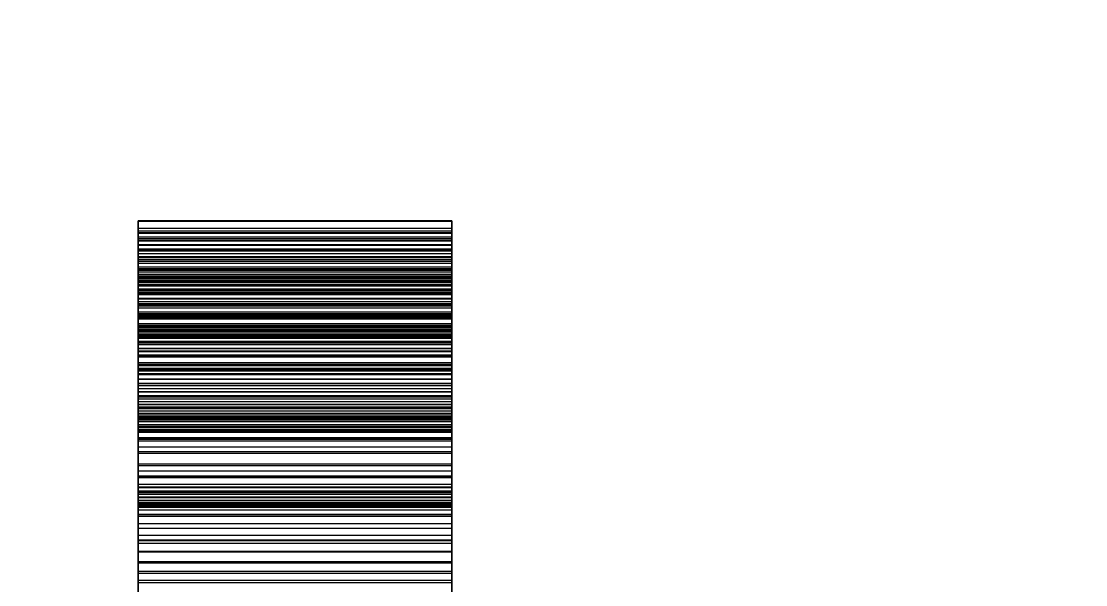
# Model space of a CAD drawing. Header units: millimetres. Extents: x -191664 to 191490, y -197311 to 10263.
# Drawn here: x 2517.6 to 2721.3, y -117004.7 to -116896.8 of the extents above; entities that cross this region are included whole.
import ezdxf

# ---------------------------------------------------------------- set-up
doc = ezdxf.new("R2010")
doc.units = ezdxf.units.MM
doc.layers.add('DET_briquetadora_frontal', color=7, linetype='Continuous', lineweight=0)
doc.layers.add('R15_COTAS_TRANSPORTE_P', color=1, linetype='Continuous', lineweight=0)
doc.dimstyles.new('PLANTA_20', dxfattribs={"dimtxt": 50, "dimasz": 30, "dimexe": 30, "dimexo": 16, "dimgap": 20, "dimtad": 1, "dimtih": 1, "dimtoh": 1, "dimdec": 1, "dimzin": 0, "dimdsep": 46, "dimcen": 0.09, "dimadec": 0, "dimazin": 0, "dimtfac": 1, "dimtdec": 4, "dimtofl": 0, "dimtmove": 0, "dimatfit": 3, "dimfxl": 1, "dimtolj": 1, "dimtzin": 0, "dimarcsym": 0})

# ---------------------------------------------------------------- blocks, each defined once
blk = doc.blocks.new('*D133')
at = {"layer": 'Defpoints', "color": 0, "transparency": 16777216}
for p in [(439.69, -194147.98), (217.89, -194406.09), (-500, -194490), (-500, -194490), (500, -194490)]:
    blk.add_point(p, dxfattribs=at)
at = {"layer": 'R15_COTAS_TRANSPORTE_P', "color": 0, "lineweight": -2, "transparency": 16777216}
blk.add_arc((-500, -194490), 722.77, 2.37834, 17.62166, dxfattribs=at)
at = {"layer": 'R15_COTAS_TRANSPORTE_P', "color": 0, "transparency": 16777216}
for points in [[(184.12, -194272.81), (193.59, -194269.58), (179.18, -194242.8)], [(227.15, -194459.9), (217.15, -194460.11), (222.77, -194490)]]:
    blk.add_solid(points, dxfattribs=at)

msp = doc.modelspace()

# ---------------------------------------------------------------- linework, layer by layer
at = {"layer": 'DET_briquetadora_frontal', "color": 9, "true_color": 0xb9c3c2}
for p, q in [((2540, -116937.35), (2540, -116935.08)), ((2600, -116935.08), (2540, -116935.08)), ((2540, -116935.08), (2540, -116935.18)), ((2600, -116935.18), (2540, -116935.18)), ((2540, -116935.18), (2540, -116937.48)), ((2600, -116937.35), (2600, -116935.08)), ((2600, -116935.08), (2600, -116935.18)), ((2600, -116935.18), (2600, -116937.48)), ((2540, -116938.5), (2540, -116936.55)), ((2600, -116936.55), (2540, -116936.55)), ((2540, -116936.55), (2540, -116938.15)), ((2540, -116938.82), (2540, -116937.03)), ((2600, -116937.03), (2540, -116937.03)), ((2540, -116937.03), (2540, -116938.92)), ((2540, -116939.64), (2540, -116937.35)), ((2600, -116937.35), (2540, -116937.35)), ((2600, -116937.48), (2540, -116937.48)), ((2540, -116937.48), (2540, -116939.8)), ((2600, -116938.5), (2600, -116936.55)), ((2600, -116936.55), (2600, -116938.15)), ((2600, -116938.82), (2600, -116937.03)), ((2600, -116937.03), (2600, -116938.92)), ((2600, -116939.64), (2600, -116937.35)), ((2600, -116937.48), (2600, -116939.8)), ((2600, -116938.15), (2540, -116938.15)), ((2540, -116938.15), (2540, -116940.68)), ((2540, -116940.49), (2540, -116938.5)), ((2600, -116938.5), (2540, -116938.5)), ((2540, -116941.36), (2540, -116938.82)), ((2600, -116938.82), (2540, -116938.82)), ((2600, -116938.92), (2540, -116938.92)), ((2540, -116938.92), (2540, -116940.87)), ((2540, -116941.93), (2540, -116939.64)), ((2600, -116939.64), (2540, -116939.64)), ((2600, -116939.8), (2540, -116939.8)), ((2540, -116939.8), (2540, -116942.12)), ((2600, -116938.15), (2600, -116940.68)), ((2600, -116940.49), (2600, -116938.5)), ((2600, -116941.36), (2600, -116938.82)), ((2600, -116938.92), (2600, -116940.87)), ((2600, -116941.93), (2600, -116939.64)), ((2600, -116939.8), (2600, -116942.12)), ((2540, -116942.52), (2540, -116940.49)), ((2600, -116940.49), (2540, -116940.49)), ((2600, -116940.68), (2540, -116940.68)), ((2540, -116940.68), (2540, -116943.19)), ((2600, -116940.87), (2540, -116940.87)), ((2540, -116940.87), (2540, -116942.86)), ((2540, -116943.89), (2540, -116941.36)), ((2600, -116941.36), (2540, -116941.36)), ((2600, -116942.52), (2600, -116940.49)), ((2600, -116940.68), (2600, -116943.19)), ((2600, -116940.87), (2600, -116942.86)), ((2600, -116943.89), (2600, -116941.36)), ((2540, -116944.23), (2540, -116941.93)), ((2600, -116941.93), (2540, -116941.93)), ((2600, -116942.12), (2540, -116942.12)), ((2540, -116942.12), (2540, -116944.45)), ((2540, -116944.58), (2540, -116942.52)), ((2600, -116942.52), (2540, -116942.52)), ((2540, -116946.08), (2540, -116942.86)), ((2600, -116942.86), (2540, -116942.86)), ((2540, -116942.86), (2540, -116944.35)), ((2540, -116942.86), (2540, -116944.89)), ((2600, -116943.19), (2540, -116943.19)), ((2540, -116943.19), (2540, -116945.67)), ((2540, -116945.32), (2540, -116943.89)), ((2600, -116943.89), (2540, -116943.89)), ((2540, -116943.89), (2540, -116947.28)), ((2540, -116946.39), (2540, -116943.89)), ((2600, -116944.23), (2600, -116941.93)), ((2600, -116942.12), (2600, -116944.45)), ((2600, -116944.58), (2600, -116942.52)), ((2600, -116946.08), (2600, -116942.86)), ((2600, -116942.86), (2600, -116944.35)), ((2600, -116942.86), (2600, -116944.89)), ((2600, -116943.19), (2600, -116945.67)), ((2600, -116945.32), (2600, -116943.89)), ((2600, -116943.89), (2600, -116947.28)), ((2600, -116946.39), (2600, -116943.89)), ((2540, -116946.53), (2540, -116944.23)), ((2600, -116944.23), (2540, -116944.23)), ((2600, -116944.35), (2540, -116944.35)), ((2540, -116944.35), (2540, -116945.91)), ((2600, -116944.45), (2540, -116944.45)), ((2540, -116944.45), (2540, -116946.76)), ((2540, -116946.68), (2540, -116944.58)), ((2600, -116944.58), (2540, -116944.58)), ((2600, -116944.89), (2540, -116944.89)), ((2540, -116944.89), (2540, -116946.95)), ((2540, -116946.83), (2540, -116945.32)), ((2600, -116945.32), (2540, -116945.32)), ((2600, -116945.67), (2540, -116945.67)), ((2540, -116945.67), (2540, -116948.13)), ((2600, -116945.91), (2540, -116945.91)), ((2540, -116945.91), (2540, -116947.55)), ((2600, -116946.53), (2600, -116944.23)), ((2600, -116944.35), (2600, -116945.91)), ((2600, -116944.45), (2600, -116946.76)), ((2600, -116946.68), (2600, -116944.58)), ((2600, -116944.89), (2600, -116946.95)), ((2600, -116946.83), (2600, -116945.32)), ((2600, -116945.67), (2600, -116948.13)), ((2600, -116945.91), (2600, -116947.55)), ((2540, -116948.73), (2540, -116946.08)), ((2600, -116946.08), (2540, -116946.08)), ((2540, -116948.86), (2540, -116946.39)), ((2600, -116946.39), (2540, -116946.39)), ((2540, -116948.82), (2540, -116946.53)), ((2600, -116946.53), (2540, -116946.53)), ((2540, -116948.8), (2540, -116946.68)), ((2600, -116946.68), (2540, -116946.68)), ((2600, -116946.76), (2540, -116946.76)), ((2540, -116946.76), (2540, -116949.07)), ((2540, -116948.41), (2540, -116946.83)), ((2600, -116946.83), (2540, -116946.83)), ((2600, -116946.95), (2540, -116946.95)), ((2540, -116946.95), (2540, -116949.05)), ((2600, -116947.28), (2540, -116947.28)), ((2540, -116947.28), (2540, -116949.94)), ((2600, -116947.55), (2540, -116947.55)), ((2540, -116947.55), (2540, -116949.25)), ((2600, -116948.73), (2600, -116946.08)), ((2600, -116948.86), (2600, -116946.39)), ((2600, -116948.82), (2600, -116946.53)), ((2600, -116948.8), (2600, -116946.68)), ((2600, -116946.76), (2600, -116949.07)), ((2600, -116948.41), (2600, -116946.83)), ((2600, -116946.95), (2600, -116949.05)), ((2600, -116947.28), (2600, -116949.94)), ((2600, -116947.55), (2600, -116949.25)), ((2600, -116948.13), (2540, -116948.13)), ((2540, -116948.13), (2540, -116950.54)), ((2540, -116950.06), (2540, -116948.41)), ((2600, -116948.41), (2540, -116948.41)), ((2540, -116951.34), (2540, -116948.73)), ((2600, -116948.73), (2540, -116948.73)), ((2540, -116950.95), (2540, -116948.8)), ((2600, -116948.8), (2540, -116948.8)), ((2540, -116951.1), (2540, -116948.82)), ((2600, -116948.82), (2540, -116948.82)), ((2540, -116951.28), (2540, -116948.86)), ((2600, -116948.86), (2540, -116948.86)), ((2600, -116949.05), (2540, -116949.05)), ((2540, -116949.05), (2540, -116951.18)), ((2600, -116949.07), (2540, -116949.07)), ((2540, -116949.07), (2540, -116951.36)), ((2600, -116949.25), (2540, -116949.25)), ((2540, -116949.25), (2540, -116951.02)), ((2600, -116949.94), (2540, -116949.94)), ((2540, -116949.94), (2540, -116952.55)), ((2600, -116948.13), (2600, -116950.54)), ((2600, -116950.06), (2600, -116948.41)), ((2600, -116951.34), (2600, -116948.73)), ((2600, -116950.95), (2600, -116948.8)), ((2600, -116951.1), (2600, -116948.82)), ((2600, -116951.28), (2600, -116948.86)), ((2600, -116949.05), (2600, -116951.18)), ((2600, -116949.07), (2600, -116951.36)), ((2600, -116949.25), (2600, -116951.02)), ((2600, -116949.94), (2600, -116952.55)), ((2540, -116951.79), (2540, -116950.06)), ((2600, -116950.06), (2540, -116950.06)), ((2600, -116950.54), (2540, -116950.54)), ((2540, -116950.54), (2540, -116952.91)), ((2540, -116953.14), (2540, -116950.95)), ((2600, -116950.95), (2540, -116950.95)), ((2600, -116951.02), (2540, -116951.02)), ((2540, -116951.02), (2540, -116952.86)), ((2540, -116953.34), (2540, -116951.1)), ((2600, -116951.1), (2540, -116951.1)), ((2600, -116951.18), (2540, -116951.18)), ((2540, -116951.18), (2540, -116953.35)), ((2540, -116953.65), (2540, -116951.28)), ((2600, -116951.28), (2540, -116951.28)), ((2540, -116953.89), (2540, -116951.34)), ((2600, -116951.34), (2540, -116951.34)), ((2600, -116951.36), (2540, -116951.36)), ((2540, -116951.36), (2540, -116953.6)), ((2540, -116953.59), (2540, -116951.79)), ((2600, -116951.79), (2540, -116951.79)), ((2600, -116951.79), (2600, -116950.06)), ((2600, -116950.54), (2600, -116952.91)), ((2600, -116953.14), (2600, -116950.95)), ((2600, -116951.02), (2600, -116952.86)), ((2600, -116953.34), (2600, -116951.1)), ((2600, -116951.18), (2600, -116953.35)), ((2600, -116953.65), (2600, -116951.28)), ((2600, -116953.89), (2600, -116951.34)), ((2600, -116951.36), (2600, -116953.6)), ((2600, -116953.59), (2600, -116951.79)), ((2600, -116952.55), (2540, -116952.55)), ((2540, -116952.55), (2540, -116955.1)), ((2600, -116952.86), (2540, -116952.86)), ((2540, -116952.86), (2540, -116954.77)), ((2600, -116952.91), (2540, -116952.91)), ((2540, -116952.91), (2540, -116955.22)), ((2540, -116963.45), (2540, -116953.14)), ((2600, -116953.14), (2540, -116953.14)), ((2540, -116963.63), (2540, -116953.34)), ((2600, -116953.34), (2540, -116953.34)), ((2600, -116953.35), (2540, -116953.35)), ((2540, -116953.35), (2540, -116963.63)), ((2540, -116955.46), (2540, -116953.59)), ((2600, -116953.59), (2540, -116953.59)), ((2600, -116953.6), (2540, -116953.6)), ((2540, -116953.6), (2540, -116963.85)), ((2540, -116955.96), (2540, -116953.65)), ((2600, -116953.65), (2540, -116953.65)), ((2540, -116954.75), (2540, -116953.8)), ((2600, -116953.8), (2540, -116953.8)), ((2540, -116953.8), (2540, -116958.47)), ((2540, -116956.38), (2540, -116953.89)), ((2600, -116953.89), (2540, -116953.89)), ((2600, -116952.55), (2600, -116955.1)), ((2600, -116952.86), (2600, -116954.77)), ((2600, -116952.91), (2600, -116955.22)), ((2600, -116963.45), (2600, -116953.14)), ((2600, -116963.63), (2600, -116953.34)), ((2600, -116953.35), (2600, -116963.63)), ((2600, -116955.46), (2600, -116953.59)), ((2600, -116953.6), (2600, -116963.85)), ((2600, -116955.96), (2600, -116953.65)), ((2600, -116954.75), (2600, -116953.8)), ((2600, -116953.8), (2600, -116958.47)), ((2600, -116956.38), (2600, -116953.89)), ((2540, -116955.81), (2540, -116954.75)), ((2600, -116954.75), (2540, -116954.75)), ((2600, -116954.77), (2540, -116954.77)), ((2540, -116954.77), (2540, -116956.78)), ((2600, -116955.1), (2540, -116955.1)), ((2540, -116955.1), (2540, -116957.59)), ((2600, -116955.22), (2540, -116955.22)), ((2540, -116955.22), (2540, -116957.44)), ((2540, -116960.14), (2540, -116955.32)), ((2600, -116955.32), (2540, -116955.32)), ((2540, -116955.32), (2540, -116956.21)), ((2540, -116957.45), (2540, -116955.46)), ((2600, -116955.46), (2540, -116955.46)), ((2540, -116956.97), (2540, -116955.81)), ((2600, -116955.81), (2540, -116955.81)), ((2540, -116958.16), (2540, -116955.96)), ((2600, -116955.96), (2540, -116955.96)), ((2600, -116955.81), (2600, -116954.75)), ((2600, -116954.77), (2600, -116956.78)), ((2600, -116955.1), (2600, -116957.59)), ((2600, -116955.22), (2600, -116957.44)), ((2600, -116960.14), (2600, -116955.32)), ((2600, -116955.32), (2600, -116956.21)), ((2600, -116957.45), (2600, -116955.46)), ((2600, -116956.97), (2600, -116955.81)), ((2600, -116958.16), (2600, -116955.96)), ((2600, -116956.21), (2540, -116956.21)), ((2540, -116956.21), (2540, -116957.21)), ((2540, -116958.8), (2540, -116956.38)), ((2600, -116956.38), (2540, -116956.38)), ((2600, -116956.78), (2540, -116956.78)), ((2540, -116956.78), (2540, -116966.63)), ((2540, -116958.22), (2540, -116956.97)), ((2600, -116956.97), (2540, -116956.97)), ((2600, -116957.21), (2540, -116957.21)), ((2540, -116957.21), (2540, -116958.3)), ((2600, -116957.44), (2540, -116957.44)), ((2540, -116957.44), (2540, -116967.2)), ((2540, -116967.21), (2540, -116957.45)), ((2600, -116957.45), (2540, -116957.45)), ((2600, -116957.59), (2540, -116957.59)), ((2540, -116957.59), (2540, -116959.99)), ((2540, -116967.83), (2540, -116958.16)), ((2600, -116958.16), (2540, -116958.16)), ((2600, -116956.21), (2600, -116957.21)), ((2600, -116958.8), (2600, -116956.38)), ((2600, -116956.78), (2600, -116966.63)), ((2600, -116958.22), (2600, -116956.97)), ((2600, -116957.21), (2600, -116958.3)), ((2600, -116957.44), (2600, -116967.2)), ((2600, -116967.21), (2600, -116957.45)), ((2600, -116957.59), (2600, -116959.99)), ((2600, -116967.83), (2600, -116958.16)), ((2540, -116959.58), (2540, -116958.22)), ((2600, -116958.22), (2540, -116958.22)), ((2600, -116958.3), (2540, -116958.3)), ((2540, -116958.3), (2540, -116959.5)), ((2600, -116958.47), (2540, -116958.47)), ((2540, -116958.47), (2540, -116961.12)), ((2540, -116961.13), (2540, -116958.8)), ((2600, -116958.8), (2540, -116958.8)), ((2600, -116959.5), (2540, -116959.5)), ((2540, -116959.5), (2540, -116960.8)), ((2540, -116961.03), (2540, -116959.58)), ((2600, -116959.58), (2540, -116959.58)), ((2600, -116959.99), (2540, -116959.99)), ((2540, -116959.99), (2540, -116962.31)), ((2540, -116962.79), (2540, -116960.14)), ((2600, -116960.14), (2540, -116960.14)), ((2600, -116959.58), (2600, -116958.22)), ((2600, -116958.3), (2600, -116959.5)), ((2600, -116958.47), (2600, -116961.12)), ((2600, -116961.13), (2600, -116958.8)), ((2600, -116959.5), (2600, -116960.8)), ((2600, -116961.03), (2600, -116959.58)), ((2600, -116959.99), (2600, -116962.31)), ((2600, -116962.79), (2600, -116960.14)), ((2600, -116960.8), (2540, -116960.8)), ((2540, -116960.8), (2540, -116962.21)), ((2540, -116962.61), (2540, -116961.03)), ((2600, -116961.03), (2540, -116961.03)), ((2600, -116961.12), (2540, -116961.12)), ((2540, -116961.12), (2540, -116963.7)), ((2540, -116963.35), (2540, -116961.13)), ((2600, -116961.13), (2540, -116961.13)), ((2600, -116962.21), (2540, -116962.21)), ((2540, -116962.21), (2540, -116963.74)), ((2600, -116960.8), (2600, -116962.21)), ((2600, -116962.61), (2600, -116961.03)), ((2600, -116961.12), (2600, -116963.7)), ((2600, -116963.35), (2600, -116961.13)), ((2600, -116962.21), (2600, -116963.74)), ((2600, -116962.31), (2540, -116962.31)), ((2540, -116962.31), (2540, -116964.52)), ((2540, -116964.34), (2540, -116962.61)), ((2600, -116962.61), (2540, -116962.61)), ((2540, -116965.35), (2540, -116962.79)), ((2600, -116962.79), (2540, -116962.79)), ((2540, -116965.42), (2540, -116963.35)), ((2600, -116963.35), (2540, -116963.35)), ((2540, -116963.63), (2540, -116963.45)), ((2600, -116963.45), (2540, -116963.45)), ((2540, -116966.63), (2540, -116963.63)), ((2600, -116963.63), (2540, -116963.63)), ((2600, -116963.7), (2540, -116963.7)), ((2540, -116963.7), (2540, -116966.19)), ((2600, -116963.74), (2540, -116963.74)), ((2540, -116963.74), (2540, -116965.44)), ((2600, -116963.85), (2540, -116963.85)), ((2540, -116963.85), (2540, -116967.21)), ((2600, -116962.31), (2600, -116964.52)), ((2600, -116964.34), (2600, -116962.61)), ((2600, -116965.35), (2600, -116962.79)), ((2600, -116965.42), (2600, -116963.35)), ((2600, -116963.63), (2600, -116963.45)), ((2600, -116966.63), (2600, -116963.63)), ((2600, -116963.7), (2600, -116966.19)), ((2600, -116963.74), (2600, -116965.44)), ((2600, -116963.85), (2600, -116967.21)), ((2540, -116973.24), (2540, -116964.34)), ((2600, -116964.34), (2540, -116964.34)), ((2600, -116964.52), (2540, -116964.52)), ((2540, -116964.52), (2540, -116966.56)), ((2540, -116967.82), (2540, -116965.35)), ((2600, -116965.35), (2540, -116965.35)), ((2540, -116974.18), (2540, -116965.42)), ((2600, -116965.42), (2540, -116965.42)), ((2600, -116965.44), (2540, -116965.44)), ((2540, -116965.44), (2540, -116974.2)), ((2600, -116966.19), (2540, -116966.19)), ((2540, -116966.19), (2540, -116968.58)), ((2600, -116973.24), (2600, -116964.34)), ((2600, -116964.52), (2600, -116966.56)), ((2600, -116967.82), (2600, -116965.35)), ((2600, -116974.18), (2600, -116965.42)), ((2600, -116965.44), (2600, -116974.2)), ((2600, -116966.19), (2600, -116968.58)), ((2600, -116966.56), (2540, -116966.56)), ((2540, -116966.56), (2540, -116975.18)), ((2600, -116966.63), (2540, -116966.63)), ((2600, -116967.2), (2540, -116967.2)), ((2540, -116967.2), (2540, -116973.24)), ((2600, -116967.21), (2540, -116967.21)), ((2540, -116970.2), (2540, -116967.82)), ((2600, -116967.82), (2540, -116967.82)), ((2540, -116974.2), (2540, -116967.83)), ((2600, -116967.83), (2540, -116967.83)), ((2600, -116966.56), (2600, -116975.18)), ((2600, -116967.2), (2600, -116973.24)), ((2600, -116970.2), (2600, -116967.82)), ((2600, -116974.2), (2600, -116967.83)), ((2600, -116968.58), (2540, -116968.58)), ((2540, -116968.58), (2540, -116970.88)), ((2540, -116974.7), (2540, -116968.8)), ((2600, -116968.8), (2540, -116968.8)), ((2540, -116968.8), (2540, -116969.18)), ((2600, -116969.18), (2540, -116969.18)), ((2540, -116969.18), (2540, -116969.68)), ((2600, -116969.68), (2540, -116969.68)), ((2540, -116969.68), (2540, -116970.3)), ((2540, -116972.47), (2540, -116970.2)), ((2600, -116970.2), (2540, -116970.2)), ((2600, -116970.3), (2540, -116970.3)), ((2540, -116970.3), (2540, -116971.05)), ((2600, -116968.58), (2600, -116970.88)), ((2600, -116974.7), (2600, -116968.8)), ((2600, -116968.8), (2600, -116969.18)), ((2600, -116969.18), (2600, -116969.68)), ((2600, -116969.68), (2600, -116970.3)), ((2600, -116972.47), (2600, -116970.2)), ((2600, -116970.3), (2600, -116971.05)), ((2540, -116971.06), (2540, -116970.74)), ((2600, -116970.74), (2540, -116970.74)), ((2540, -116970.74), (2540, -116976.76)), ((2600, -116970.88), (2540, -116970.88)), ((2540, -116970.88), (2540, -116973.05)), ((2600, -116971.05), (2540, -116971.05)), ((2540, -116971.05), (2540, -116971.92)), ((2540, -116971.49), (2540, -116971.06)), ((2600, -116971.06), (2540, -116971.06)), ((2540, -116972.05), (2540, -116971.49)), ((2600, -116971.49), (2540, -116971.49)), ((2600, -116971.92), (2540, -116971.92)), ((2540, -116971.92), (2540, -116972.92)), ((2540, -116972.73), (2540, -116972.05)), ((2600, -116972.05), (2540, -116972.05)), ((2600, -116971.06), (2600, -116970.74)), ((2600, -116970.74), (2600, -116976.76)), ((2600, -116970.88), (2600, -116973.05)), ((2600, -116971.05), (2600, -116971.92)), ((2600, -116971.49), (2600, -116971.06)), ((2600, -116972.05), (2600, -116971.49)), ((2600, -116971.92), (2600, -116972.92)), ((2600, -116972.73), (2600, -116972.05)), ((2540, -116974.62), (2540, -116972.47)), ((2600, -116972.47), (2540, -116972.47)), ((2540, -116973.54), (2540, -116972.73)), ((2600, -116972.73), (2540, -116972.73)), ((2600, -116972.92), (2540, -116972.92)), ((2540, -116972.92), (2540, -116974.08)), ((2600, -116973.05), (2540, -116973.05)), ((2540, -116973.05), (2540, -116975.08)), ((2600, -116973.24), (2540, -116973.24)), ((2540, -116974.49), (2540, -116973.54)), ((2600, -116973.54), (2540, -116973.54)), ((2600, -116974.08), (2540, -116974.08)), ((2540, -116974.08), (2540, -116975.45)), ((2540, -116982.95), (2540, -116974.18)), ((2600, -116974.18), (2540, -116974.18)), ((2600, -116974.2), (2540, -116974.2)), ((2540, -116975.6), (2540, -116974.49)), ((2600, -116974.49), (2540, -116974.49)), ((2600, -116974.62), (2600, -116972.47)), ((2600, -116973.54), (2600, -116972.73)), ((2600, -116972.92), (2600, -116974.08)), ((2600, -116973.05), (2600, -116975.08)), ((2600, -116974.49), (2600, -116973.54)), ((2600, -116974.08), (2600, -116975.45)), ((2600, -116982.95), (2600, -116974.18)), ((2600, -116975.6), (2600, -116974.49)), ((2540, -116976.62), (2540, -116974.62)), ((2600, -116974.62), (2540, -116974.62)), ((2540, -116977.21), (2540, -116974.7)), ((2600, -116974.7), (2540, -116974.7)), ((2600, -116975.08), (2540, -116975.08)), ((2540, -116975.08), (2540, -116976.9)), ((2600, -116975.18), (2540, -116975.18)), ((2540, -116975.18), (2540, -116984.24)), ((2600, -116975.45), (2540, -116975.45)), ((2540, -116975.45), (2540, -116982.95)), ((2540, -116976.92), (2540, -116975.6)), ((2600, -116975.6), (2540, -116975.6)), ((2600, -116976.62), (2600, -116974.62)), ((2600, -116977.21), (2600, -116974.7)), ((2600, -116975.08), (2600, -116976.9)), ((2600, -116975.18), (2600, -116984.24)), ((2600, -116975.45), (2600, -116982.95)), ((2600, -116976.92), (2600, -116975.6)), ((2540, -116978.41), (2540, -116976.62)), ((2600, -116976.62), (2540, -116976.62)), ((2600, -116976.76), (2540, -116976.76)), ((2540, -116976.76), (2540, -116979.25)), ((2600, -116976.9), (2540, -116976.9)), ((2540, -116976.9), (2540, -116984.22)), ((2540, -116984.24), (2540, -116976.92)), ((2600, -116976.92), (2540, -116976.92)), ((2540, -116979.63), (2540, -116977.21)), ((2600, -116977.21), (2540, -116977.21)), ((2540, -116985.54), (2540, -116978.41)), ((2600, -116978.41), (2540, -116978.41)), ((2600, -116978.41), (2600, -116976.62)), ((2600, -116976.76), (2600, -116979.25)), ((2600, -116976.9), (2600, -116984.22)), ((2600, -116984.24), (2600, -116976.92)), ((2600, -116979.63), (2600, -116977.21)), ((2600, -116985.54), (2600, -116978.41)), ((2600, -116979.25), (2540, -116979.25)), ((2540, -116979.25), (2540, -116981.64)), ((2540, -116981.93), (2540, -116979.63)), ((2600, -116979.63), (2540, -116979.63)), ((2600, -116979.25), (2600, -116981.64)), ((2600, -116981.93), (2600, -116979.63)), ((2600, -116981.64), (2540, -116981.64)), ((2540, -116981.64), (2540, -116983.92)), ((2540, -116984.12), (2540, -116981.93)), ((2600, -116981.93), (2540, -116981.93)), ((2600, -116981.64), (2600, -116983.92)), ((2600, -116984.12), (2600, -116981.93)), ((2600, -116982.95), (2540, -116982.95)), ((2600, -116983.92), (2540, -116983.92)), ((2540, -116983.92), (2540, -116986.07)), ((2540, -116986.17), (2540, -116984.12)), ((2600, -116984.12), (2540, -116984.12)), ((2540, -116984.22), (2540, -116995.27)), ((2600, -116984.22), (2540, -116984.22)), ((2600, -116984.24), (2540, -116984.24)), ((2600, -116983.92), (2600, -116986.07)), ((2600, -116986.17), (2600, -116984.12)), ((2600, -116984.22), (2600, -116995.27)), ((2540, -116996.82), (2540, -116985.54)), ((2600, -116985.54), (2540, -116985.54)), ((2600, -116986.07), (2540, -116986.07)), ((2540, -116986.07), (2540, -116988.09)), ((2540, -116988.08), (2540, -116986.17)), ((2600, -116986.17), (2540, -116986.17)), ((2600, -116996.82), (2600, -116985.54)), ((2600, -116986.07), (2600, -116988.09)), ((2600, -116988.08), (2600, -116986.17)), ((2540, -116986.89), (2540, -116986.83)), ((2600, -116986.83), (2540, -116986.83)), ((2540, -116986.83), (2540, -116986.92)), ((2540, -116987.08), (2540, -116986.89)), ((2600, -116986.89), (2540, -116986.89)), ((2600, -116986.92), (2540, -116986.92)), ((2540, -116986.92), (2540, -116987.13)), ((2540, -116987.43), (2540, -116987.08)), ((2600, -116987.08), (2540, -116987.08)), ((2600, -116987.13), (2540, -116987.13)), ((2540, -116987.13), (2540, -116993.95)), ((2540, -116987.93), (2540, -116987.43)), ((2600, -116987.43), (2540, -116987.43)), ((2540, -116988.61), (2540, -116987.93)), ((2600, -116987.93), (2540, -116987.93)), ((2540, -116989.81), (2540, -116988.08)), ((2600, -116988.08), (2540, -116988.08)), ((2600, -116988.09), (2540, -116988.09)), ((2540, -116988.09), (2540, -116989.96)), ((2540, -116989.55), (2540, -116988.61)), ((2600, -116988.61), (2540, -116988.61)), ((2600, -116986.89), (2600, -116986.83)), ((2600, -116986.83), (2600, -116986.92)), ((2600, -116987.08), (2600, -116986.89)), ((2600, -116986.92), (2600, -116987.13)), ((2600, -116987.43), (2600, -116987.08)), ((2600, -116987.13), (2600, -116993.95)), ((2600, -116987.93), (2600, -116987.43)), ((2600, -116988.61), (2600, -116987.93)), ((2600, -116989.81), (2600, -116988.08)), ((2600, -116988.09), (2600, -116989.96)), ((2600, -116989.55), (2600, -116988.61)), ((2540, -116988.96), (2540, -116988.95)), ((2600, -116988.95), (2540, -116988.95)), ((2540, -116988.95), (2540, -116989.08)), ((2540, -116989.11), (2540, -116988.96)), ((2600, -116988.96), (2540, -116988.96)), ((2600, -116989.08), (2540, -116989.08)), ((2540, -116989.08), (2540, -116989.36)), ((2540, -116989.4), (2540, -116989.11)), ((2600, -116989.11), (2540, -116989.11)), ((2600, -116989.36), (2540, -116989.36)), ((2540, -116989.36), (2540, -116989.81)), ((2540, -116996.3), (2540, -116989.4)), ((2600, -116989.4), (2540, -116989.4)), ((2540, -116995.27), (2540, -116989.55)), ((2600, -116989.55), (2540, -116989.55)), ((2540, -116991.29), (2540, -116989.81)), ((2600, -116989.81), (2540, -116989.81)), ((2540, -116989.81), (2540, -116990.43)), ((2600, -116989.96), (2540, -116989.96)), ((2540, -116989.96), (2540, -116991.65)), ((2600, -116990.43), (2540, -116990.43)), ((2540, -116990.43), (2540, -116991.32)), ((2600, -116988.96), (2600, -116988.95)), ((2600, -116988.95), (2600, -116989.08)), ((2600, -116989.11), (2600, -116988.96)), ((2600, -116989.08), (2600, -116989.36)), ((2600, -116989.4), (2600, -116989.11)), ((2600, -116989.36), (2600, -116989.81)), ((2600, -116996.3), (2600, -116989.4)), ((2600, -116995.27), (2600, -116989.55)), ((2600, -116991.29), (2600, -116989.81)), ((2600, -116989.81), (2600, -116990.43)), ((2600, -116989.96), (2600, -116991.65)), ((2600, -116990.43), (2600, -116991.32)), ((2540, -116996.8), (2540, -116991.29)), ((2600, -116991.29), (2540, -116991.29)), ((2600, -116991.32), (2540, -116991.32)), ((2540, -116991.32), (2540, -116996.82)), ((2600, -116991.65), (2540, -116991.65)), ((2540, -116991.65), (2540, -116993.09)), ((2600, -116996.8), (2600, -116991.29)), ((2600, -116991.32), (2600, -116996.82)), ((2600, -116991.65), (2600, -116993.09)), ((2600, -116993.09), (2540, -116993.09)), ((2540, -116993.09), (2540, -116998.37)), ((2600, -116993.95), (2540, -116993.95)), ((2540, -116993.95), (2540, -116996.21)), ((2600, -116993.09), (2600, -116998.37)), ((2600, -116993.95), (2600, -116996.21)), ((2600, -116995.27), (2540, -116995.27)), ((2600, -116996.21), (2540, -116996.21)), ((2540, -116996.21), (2540, -116998.34)), ((2540, -116998.52), (2540, -116996.3)), ((2600, -116996.3), (2540, -116996.3)), ((2540, -117009.59), (2540, -116996.8)), ((2600, -116996.8), (2540, -116996.8)), ((2600, -116996.82), (2540, -116996.82)), ((2600, -116996.21), (2600, -116998.34)), ((2600, -116998.52), (2600, -116996.3)), ((2600, -117009.59), (2600, -116996.8)), ((2600, -116998.34), (2540, -116998.34)), ((2540, -116998.34), (2540, -117000.34)), ((2600, -116998.37), (2540, -116998.37)), ((2540, -116998.37), (2540, -117011.32)), ((2540, -117000.61), (2540, -116998.52)), ((2600, -116998.52), (2540, -116998.52)), ((2600, -116998.34), (2600, -117000.34)), ((2600, -116998.37), (2600, -117011.32)), ((2600, -117000.61), (2600, -116998.52)), ((2600, -117000.34), (2540, -117000.34)), ((2540, -117000.34), (2540, -117002.21)), ((2540, -117002.57), (2540, -117000.61)), ((2600, -117000.61), (2540, -117000.61)), ((2600, -117000.34), (2600, -117002.21)), ((2600, -117002.57), (2600, -117000.61)), ((2600, -117002.21), (2540, -117002.21)), ((2540, -117002.21), (2540, -117003.92)), ((2540, -117004.39), (2540, -117002.57)), ((2600, -117002.57), (2540, -117002.57)), ((2600, -117002.21), (2600, -117003.92)), ((2600, -117004.39), (2600, -117002.57)), ((2600, -117003.92), (2540, -117003.92)), ((2540, -117003.92), (2540, -117005.46)), ((2540, -117006.06), (2540, -117004.39)), ((2600, -117004.39), (2540, -117004.39)), ((2600, -117003.92), (2600, -117005.46)), ((2600, -117006.06), (2600, -117004.39))]:
    msp.add_line(p, q, dxfattribs=at)

# ---------------------------------------------------------------- dimensions: what is measured, and where the dimension line sits
at = {"layer": 'R15_COTAS_TRANSPORTE_P'}
dim = msp.add_angular_dim_2l(base=(217.89, -194406.09), line1=((-500, -194490), (500, -194490)), line2=((-500, -194490), (439.69, -194147.98)), dimstyle='PLANTA_20', dxfattribs=at)
dim.commit()
dim.dimension.update_dxf_attribs({"geometry": '*D133', "text_midpoint": (191490.46, -33543.69)})

doc.saveas('drawing.dxf')
